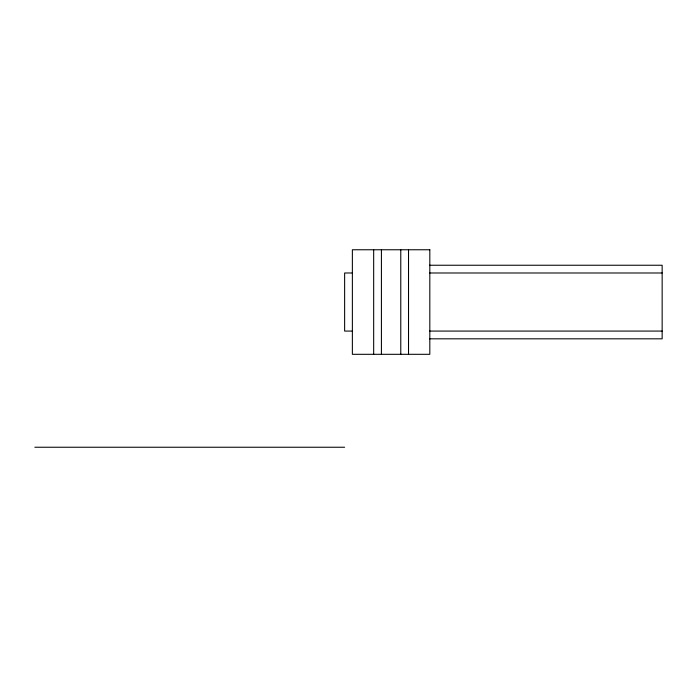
<?xml version="1.0" encoding="UTF-8"?>
<svg xmlns="http://www.w3.org/2000/svg" width="697" height="697" viewBox="0 0 697 697"><rect width="100%" height="100%" fill="white"/><g stroke="black" fill="none" stroke-linecap="round" stroke-linejoin="round"><path stroke-width="1.05" d="M429.544 265.243L662.15 265.243L662.15 338.82L429.544 338.82M352.368 272.989L344.632 272.989L344.632 331.075L352.368 331.075M429.544 272.989L662.15 272.989M429.544 331.075L662.15 331.075M34.85 447.239L344.632 447.239M408.52 249.761L408.52 354.311M400.775 249.761L400.775 354.311M381.416 249.761L381.416 354.311M373.67 249.761L373.67 354.311M429.814 249.761L352.368 249.761L352.368 354.311L429.814 354.311L429.814 249.761"/></g></svg>
